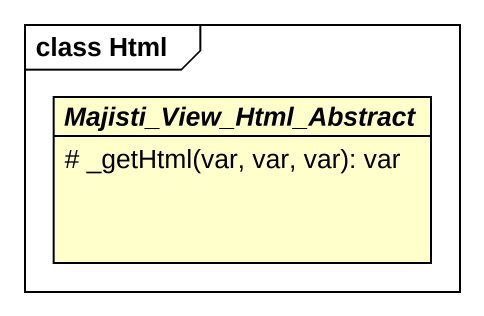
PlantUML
@startuml
mainframe class Html
hide circle
hide empty members
skinparam classAttributeIconSize 0
abstract class Majisti_View_Html_Abstract {
  # _getHtml(var, var, var): var
}
@enduml
